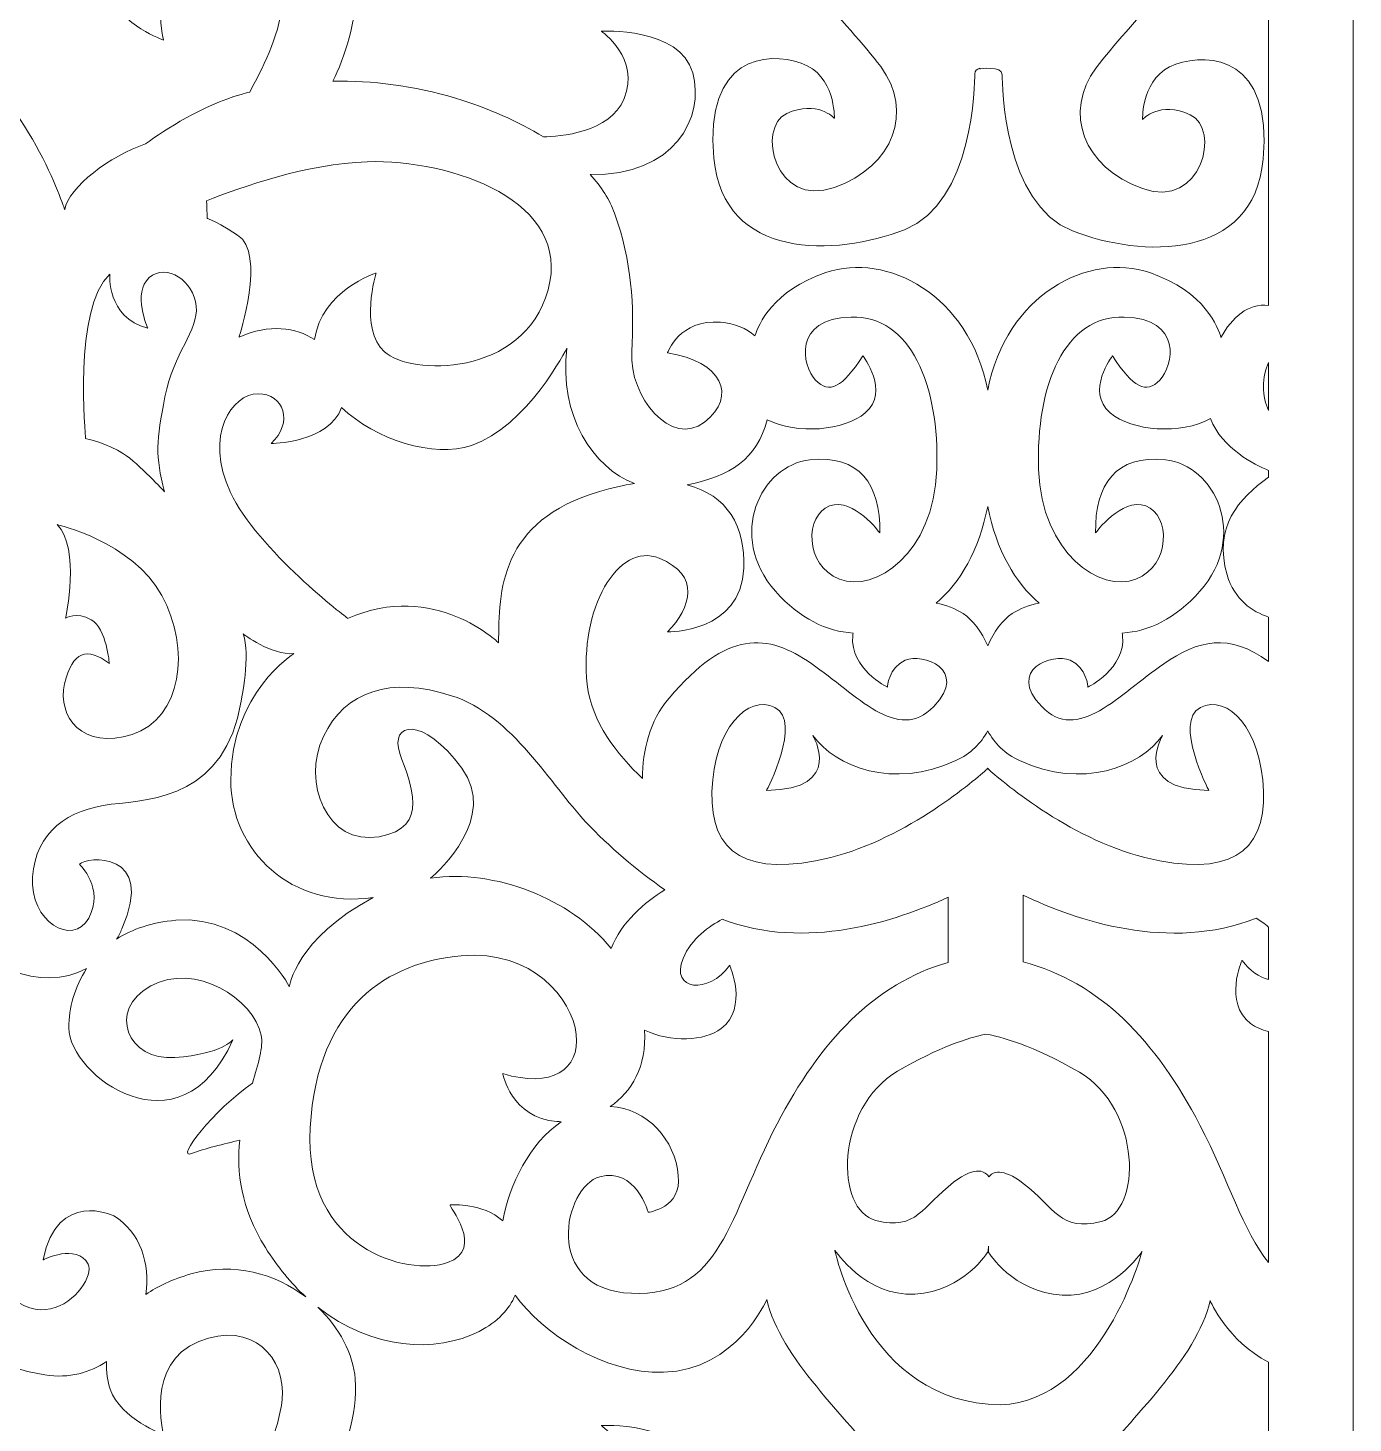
# Model space of a CAD drawing. Header units: centimetres. Extents: x -27.5 to -15.8, y -2.4 to 9.5.
# Drawn here: x -17.852 to -15.797, y -0.72 to 1.443 of the extents above; entities that cross this region are included whole.
import ezdxf

# ---------------------------------------------------------------- set-up
doc = ezdxf.new("R2010")
doc.units = ezdxf.units.CM
doc.header["$MEASUREMENT"] = 0
doc.layers.add('layer 1', color=7, linetype='Continuous')

msp = doc.modelspace()

# ---------------------------------------------------------------- linework, layer by layer
at = {"layer": 'layer 1', "color": 7, "lineweight": 9}
for points, knots in [([(-15.79741, -2.43716), (-15.79741, -2.43716), (-21.40076, -2.43716), (-21.40076, -2.43716), (-21.40076, -2.43716), (-21.40076, -2.43716), (-21.40076, 9.5), (-21.40076, 9.5), (-21.40076, 9.5), (-21.40076, 9.5), (-15.79741, 9.5), (-15.79741, 9.5), (-15.79741, 9.5), (-15.79741, 9.5), (-15.79741, -2.43716), (-15.79741, -2.43716)], [0, 0, 0, 0, 0.2, 0.2, 0.2, 0.2, 0.4, 0.4, 0.4, 0.4, 0.6, 0.6, 0.6, 0.6, 1, 1, 1, 1]), ([(-15.92848, 1.53902), (-15.92848, 1.53902), (-15.92848, 1.01259), (-15.92848, 1.01259), (-15.92848, 1.01259), (-15.96007, 1.01693), (-15.98544, 0.99401), (-16.00231, 0.96295), (-16.00231, 0.96295), (-16.00608, 0.97703), (-16.02636, 1.03428), (-16.11284, 1.06376), (-16.11284, 1.06376), (-16.20746, 1.09599), (-16.33545, 1.0297), (-16.36405, 0.88135), (-16.36405, 0.88135), (-16.39264, 1.0297), (-16.52066, 1.09599), (-16.61526, 1.06376), (-16.61526, 1.06376), (-16.69707, 1.03587), (-16.71967, 0.98314), (-16.72505, 0.9656), (-16.72505, 0.9656), (-16.73793, 0.97761), (-16.75568, 0.98468), (-16.77842, 0.98662), (-16.77842, 0.98662), (-16.84208, 0.9921), (-16.86057, 0.93932), (-16.86057, 0.93932), (-16.86057, 0.93932), (-16.77635, 0.92659), (-16.75172, 0.87202), (-16.80306, 0.83199), (-16.80306, 0.83199), (-16.85441, 0.79199), (-16.92012, 0.8702), (-16.91603, 0.94116), (-16.91603, 0.94116), (-16.91191, 1.01209), (-16.91603, 1.08122), (-16.9427, 1.15583), (-16.9427, 1.15583), (-16.95013, 1.17655), (-16.96313, 1.19673), (-16.98063, 1.21584), (-16.98063, 1.21584), (-16.8492, 1.21345), (-16.80256, 1.3048), (-16.8215, 1.37359), (-16.8215, 1.37359), (-16.8412, 1.44511), (-16.9633, 1.43814), (-16.9633, 1.43814), (-16.9633, 1.43814), (-16.9633, 1.43814), (-16.90226, 1.39625), (-16.92787, 1.33346), (-16.92787, 1.33346), (-16.94954, 1.28031), (-17.02893, 1.27462), (-17.05291, 1.27414), (-17.05291, 1.27414), (-17.09202, 1.29835), (-17.13862, 1.31892), (-17.18914, 1.33408), (-17.18914, 1.33408), (-17.25441, 1.3537), (-17.31916, 1.36161), (-17.37941, 1.36058), (-17.37941, 1.36058), (-17.36197, 1.39686), (-17.34073, 1.45397), (-17.34496, 1.51059), (-17.34496, 1.51059), (-17.35189, 1.60426), (-17.46878, 1.71023), (-17.59955, 1.67327), (-17.59955, 1.67327), (-17.62858, 1.66507), (-17.65172, 1.65401), (-17.66996, 1.64126), (-17.66996, 1.64126), (-17.66231, 1.69), (-17.67723, 1.74033), (-17.71939, 1.76584), (-17.71939, 1.76584), (-17.71939, 1.76584), (-17.80646, 1.80769), (-17.82887, 1.69751), (-17.82887, 1.69751), (-17.82887, 1.69751), (-17.77662, 1.72394), (-17.7592, 1.69089), (-17.7592, 1.69089), (-17.74178, 1.65784), (-17.86868, 1.51236), (-17.95078, 1.77023), (-17.95078, 1.77023), (-17.95078, 1.77023), (-17.98065, 1.97741), (-18.04284, 2.03692), (-18.04284, 2.03692), (-18.10506, 2.09644), (-18.14237, 2.16037), (-18.10754, 2.22649), (-18.10754, 2.22649), (-18.07471, 2.28885), (-18.02637, 2.31785), (-17.95213, 2.30803), (-17.95213, 2.30803), (-17.95777, 2.28394), (-17.95907, 2.25893), (-17.95309, 2.23451), (-17.95309, 2.23451), (-17.93283, 2.15163), (-17.83208, 2.11073), (-17.76139, 2.14915), (-17.76139, 2.14915), (-17.78016, 2.12097), (-17.78898, 2.08826), (-17.78898, 2.05736), (-17.78898, 2.05736), (-17.78898, 1.98373), (-17.61625, 1.85526), (-17.53477, 2.03859), (-17.53477, 2.03859), (-17.53477, 2.03859), (-17.55107, 2.01695), (-17.62439, 2.01116), (-17.62439, 2.01116), (-17.69773, 2.00539), (-17.73033, 2.08477), (-17.66187, 2.12231), (-17.66187, 2.12231), (-17.59342, 2.15985), (-17.50217, 2.10211), (-17.49077, 2.04581), (-17.49077, 2.04581), (-17.48706, 2.02746), (-17.49509, 2.0022), (-17.50437, 1.97127), (-17.50437, 1.97127), (-17.56387, 1.93058), (-17.62533, 1.85182), (-17.59834, 1.86248), (-17.59834, 1.86248), (-17.58035, 1.86955), (-17.54702, 1.87772), (-17.52396, 1.88297), (-17.52396, 1.88297), (-17.52891, 1.83399), (-17.52236, 1.7778), (-17.48426, 1.7167), (-17.48426, 1.7167), (-17.38974, 1.5651), (-17.24278, 1.54097), (-17.15255, 1.58662), (-17.15255, 1.58662), (-17.12351, 1.60131), (-17.10608, 1.62132), (-17.09682, 1.64266), (-17.09682, 1.64266), (-17.05562, 1.58511), (-16.95978, 1.5202), (-16.86672, 1.5232), (-16.86672, 1.5232), (-16.75377, 1.52685), (-16.70654, 1.63599), (-16.70654, 1.63599), (-16.70654, 1.63599), (-16.68601, 1.54504), (-16.58128, 1.45226), (-16.52993, 1.38313), (-16.52993, 1.38313), (-16.47858, 1.31401), (-16.50939, 1.2285), (-16.60182, 1.19573), (-16.60182, 1.19573), (-16.69423, 1.16299), (-16.72299, 1.28852), (-16.67575, 1.31037), (-16.67575, 1.31037), (-16.62853, 1.3322), (-16.60182, 1.30308), (-16.60182, 1.30308), (-16.60182, 1.30308), (-16.60182, 1.30308), (-16.59977, 1.3704), (-16.65315, 1.38858), (-16.65315, 1.38858), (-16.70654, 1.40678), (-16.80306, 1.3995), (-16.78869, 1.24123), (-16.78869, 1.24123), (-16.77431, 1.08295), (-16.59977, 1.08843), (-16.49296, 1.13027), (-16.49296, 1.13027), (-16.38617, 1.1721), (-16.38411, 1.35768), (-16.38411, 1.37221), (-16.38411, 1.37221), (-16.38411, 1.37671), (-16.38076, 1.37931), (-16.37613, 1.38075), (-16.37613, 1.38075), (-16.37613, 1.38075), (-16.37646, 1.37956), (-16.37646, 1.37956), (-16.37646, 1.37956), (-16.37646, 1.37956), (-16.34154, 1.38503), (-16.34154, 1.37046), (-16.34154, 1.37046), (-16.34154, 1.35593), (-16.33949, 1.17036), (-16.23271, 1.12852), (-16.23271, 1.12852), (-16.12592, 1.08667), (-15.95136, 1.0812), (-15.93697, 1.23948), (-15.93697, 1.23948), (-15.9226, 1.39775), (-16.01912, 1.40503), (-16.07252, 1.38683), (-16.07252, 1.38683), (-16.12592, 1.36865), (-16.12386, 1.30135), (-16.12386, 1.30135), (-16.12386, 1.30135), (-16.12386, 1.30135), (-16.09717, 1.33045), (-16.04993, 1.30861), (-16.04993, 1.30861), (-16.0027, 1.28679), (-16.03146, 1.16126), (-16.12386, 1.19401), (-16.12386, 1.19401), (-16.21628, 1.22675), (-16.24708, 1.31225), (-16.19574, 1.38138), (-16.19574, 1.38138), (-16.1444, 1.45053), (-16.03966, 1.54329), (-16.01912, 1.63426), (-16.01912, 1.63426), (-16.01912, 1.63426), (-15.99164, 1.57077), (-15.92848, 1.53902)], [0, 0, 0, 0, 0.015625, 0.015625, 0.015625, 0.015625, 0.03125, 0.03125, 0.03125, 0.03125, 0.046875, 0.046875, 0.046875, 0.046875, 0.0625, 0.0625, 0.0625, 0.0625, 0.078125, 0.078125, 0.078125, 0.078125, 0.09375, 0.09375, 0.09375, 0.09375, 0.109375, 0.109375, 0.109375, 0.109375, 0.125, 0.125, 0.125, 0.125, 0.140625, 0.140625, 0.140625, 0.140625, 0.15625, 0.15625, 0.15625, 0.15625, 0.171875, 0.171875, 0.171875, 0.171875, 0.1875, 0.1875, 0.1875, 0.1875, 0.203125, 0.203125, 0.203125, 0.203125, 0.21875, 0.21875, 0.21875, 0.21875, 0.234375, 0.234375, 0.234375, 0.234375, 0.25, 0.25, 0.25, 0.25, 0.265625, 0.265625, 0.265625, 0.265625, 0.28125, 0.28125, 0.28125, 0.28125, 0.296875, 0.296875, 0.296875, 0.296875, 0.3125, 0.3125, 0.3125, 0.3125, 0.328125, 0.328125, 0.328125, 0.328125, 0.34375, 0.34375, 0.34375, 0.34375, 0.359375, 0.359375, 0.359375, 0.359375, 0.375, 0.375, 0.375, 0.375, 0.390625, 0.390625, 0.390625, 0.390625, 0.40625, 0.40625, 0.40625, 0.40625, 0.421875, 0.421875, 0.421875, 0.421875, 0.4375, 0.4375, 0.4375, 0.4375, 0.453125, 0.453125, 0.453125, 0.453125, 0.46875, 0.46875, 0.46875, 0.46875, 0.484375, 0.484375, 0.484375, 0.484375, 0.5, 0.5, 0.5, 0.5, 0.515625, 0.515625, 0.515625, 0.515625, 0.53125, 0.53125, 0.53125, 0.53125, 0.546875, 0.546875, 0.546875, 0.546875, 0.5625, 0.5625, 0.5625, 0.5625, 0.578125, 0.578125, 0.578125, 0.578125, 0.59375, 0.59375, 0.59375, 0.59375, 0.609375, 0.609375, 0.609375, 0.609375, 0.625, 0.625, 0.625, 0.625, 0.640625, 0.640625, 0.640625, 0.640625, 0.65625, 0.65625, 0.65625, 0.65625, 0.671875, 0.671875, 0.671875, 0.671875, 0.6875, 0.6875, 0.6875, 0.6875, 0.703125, 0.703125, 0.703125, 0.703125, 0.71875, 0.71875, 0.71875, 0.71875, 0.734375, 0.734375, 0.734375, 0.734375, 0.75, 0.75, 0.75, 0.75, 0.765625, 0.765625, 0.765625, 0.765625, 0.78125, 0.78125, 0.78125, 0.78125, 0.796875, 0.796875, 0.796875, 0.796875, 0.8125, 0.8125, 0.8125, 0.8125, 0.828125, 0.828125, 0.828125, 0.828125, 0.84375, 0.84375, 0.84375, 0.84375, 0.859375, 0.859375, 0.859375, 0.859375, 0.875, 0.875, 0.875, 0.875, 0.890625, 0.890625, 0.890625, 0.890625, 0.90625, 0.90625, 0.90625, 0.90625, 0.921875, 0.921875, 0.921875, 0.921875, 0.9375, 0.9375, 0.9375, 0.9375, 0.953125, 0.953125, 0.953125, 0.953125, 0.96875, 0.96875, 0.96875, 0.96875, 1, 1, 1, 1]), ([(-18.3528, 1.54068), (-18.3478, 1.53867), (-18.34252, 1.53683), (-18.33693, 1.53524), (-18.33693, 1.53524), (-18.21018, 1.49909), (-18.05121, 1.58662), (-17.99535, 1.67228), (-17.99535, 1.67228), (-17.99535, 1.67228), (-17.97815, 1.54099), (-17.82638, 1.51894), (-17.82638, 1.51894), (-17.78802, 1.51338), (-17.7557, 1.52248), (-17.73047, 1.54015), (-17.73047, 1.54015), (-17.73169, 1.52289), (-17.7292, 1.50704), (-17.72476, 1.49458), (-17.72476, 1.49458), (-17.70807, 1.44773), (-17.64199, 1.42419), (-17.64199, 1.42419), (-17.64199, 1.42419), (-17.64199, 1.42419), (-17.67151, 1.53508), (-17.58764, 1.56854), (-17.58764, 1.56854), (-17.50379, 1.60203), (-17.4519, 1.54283), (-17.45827, 1.47842), (-17.45827, 1.47842), (-17.4631, 1.42964), (-17.49057, 1.37707), (-17.50846, 1.34373), (-17.50846, 1.34373), (-17.51294, 1.34258), (-17.51736, 1.34139), (-17.52172, 1.34014), (-17.52172, 1.34014), (-17.5823, 1.32274), (-17.63855, 1.28625), (-17.66997, 1.26329), (-17.66997, 1.26329), (-17.72506, 1.24481), (-17.78909, 1.19659), (-17.79534, 1.16152), (-17.79534, 1.16152), (-17.79534, 1.16152), (-17.8558, 1.34547), (-17.96883, 1.40133), (-17.96883, 1.40133), (-18.02288, 1.42808), (-18.08413, 1.41644), (-18.13967, 1.38303), (-18.13967, 1.38303), (-18.14024, 1.40295), (-18.15026, 1.42255), (-18.17611, 1.43933), (-18.17611, 1.43933), (-18.17611, 1.43933), (-18.14626, 1.3732), (-18.20348, 1.34675), (-18.20348, 1.34675), (-18.26071, 1.3203), (-18.3926, 1.35557), (-18.40255, 1.41728), (-18.40255, 1.41728), (-18.41238, 1.47834), (-18.35404, 1.53939), (-18.3528, 1.54068)], [0, 0, 0, 0, 0.0526316, 0.0526316, 0.0526316, 0.0526316, 0.1052632, 0.1052632, 0.1052632, 0.1052632, 0.1578947, 0.1578947, 0.1578947, 0.1578947, 0.2105263, 0.2105263, 0.2105263, 0.2105263, 0.2631579, 0.2631579, 0.2631579, 0.2631579, 0.3157895, 0.3157895, 0.3157895, 0.3157895, 0.3684211, 0.3684211, 0.3684211, 0.3684211, 0.4210526, 0.4210526, 0.4210526, 0.4210526, 0.4736842, 0.4736842, 0.4736842, 0.4736842, 0.5263158, 0.5263158, 0.5263158, 0.5263158, 0.5789474, 0.5789474, 0.5789474, 0.5789474, 0.6315789, 0.6315789, 0.6315789, 0.6315789, 0.6842105, 0.6842105, 0.6842105, 0.6842105, 0.7368421, 0.7368421, 0.7368421, 0.7368421, 0.7894737, 0.7894737, 0.7894737, 0.7894737, 0.8421053, 0.8421053, 0.8421053, 0.8421053, 0.8947368, 0.8947368, 0.8947368, 0.8947368, 1, 1, 1, 1]), ([(-17.40801, 0.96), (-17.43689, 0.97865), (-17.47763, 0.98437), (-17.52507, 0.96385), (-17.52507, 0.96385), (-17.52507, 0.96385), (-17.48258, 1.09402), (-17.52727, 1.12195), (-17.52727, 1.12195), (-17.57194, 1.14988), (-17.57457, 1.14757), (-17.57457, 1.14757), (-17.57457, 1.14757), (-17.57457, 1.14757), (-17.57434, 1.15899), (-17.57564, 1.1749), (-17.57564, 1.1749), (-17.52161, 1.19656), (-17.41869, 1.23266), (-17.32645, 1.23558), (-17.32645, 1.23558), (-17.19397, 1.23976), (-17.00789, 1.1741), (-17.04573, 1.0372), (-17.04573, 1.0372), (-17.08358, 0.90028), (-17.26021, 0.9045), (-17.29962, 0.94081), (-17.29962, 0.94081), (-17.33905, 0.97713), (-17.31236, 1.06302), (-17.31236, 1.06302), (-17.31236, 1.06302), (-17.31236, 1.06302), (-17.39721, 1.03597), (-17.40801, 0.96)], [0, 0, 0, 0, 0.1, 0.1, 0.1, 0.1, 0.2, 0.2, 0.2, 0.2, 0.3, 0.3, 0.3, 0.3, 0.4, 0.4, 0.4, 0.4, 0.5, 0.5, 0.5, 0.5, 0.6, 0.6, 0.6, 0.6, 0.7, 0.7, 0.7, 0.7, 0.8, 0.8, 0.8, 0.8, 1, 1, 1, 1]), ([(-17.76295, 0.80656), (-17.76295, 0.80656), (-17.78262, 1.00894), (-17.72551, 1.06128), (-17.72551, 1.06128), (-17.72551, 1.06128), (-17.73087, 0.99465), (-17.66661, 0.97744), (-17.66661, 0.97744), (-17.66661, 0.97744), (-17.69087, 1.03224), (-17.66419, 1.05588), (-17.66419, 1.05588), (-17.63752, 1.0795), (-17.59508, 1.05051), (-17.59144, 1.01183), (-17.59144, 1.01183), (-17.58779, 0.97318), (-17.6266, 0.93986), (-17.63993, 0.87112), (-17.63993, 0.87112), (-17.6533, 0.80237), (-17.65534, 0.7802), (-17.64059, 0.72399), (-17.64059, 0.72399), (-17.64059, 0.72399), (-17.68042, 0.76712), (-17.70402, 0.78281), (-17.70402, 0.78281), (-17.72763, 0.7985), (-17.76295, 0.80656), (-17.76295, 0.80656)], [0, 0, 0, 0, 0.1111111, 0.1111111, 0.1111111, 0.1111111, 0.2222222, 0.2222222, 0.2222222, 0.2222222, 0.3333333, 0.3333333, 0.3333333, 0.3333333, 0.4444444, 0.4444444, 0.4444444, 0.4444444, 0.5555556, 0.5555556, 0.5555556, 0.5555556, 0.6666667, 0.6666667, 0.6666667, 0.6666667, 0.7777778, 0.7777778, 0.7777778, 0.7777778, 1, 1, 1, 1]), ([(-16.89955, 0.27942), (-16.93844, 0.31623), (-16.97859, 0.36722), (-16.98498, 0.42476), (-16.98498, 0.42476), (-16.99788, 0.54084), (-16.93773, 0.6474), (-16.87328, 0.62077), (-16.87328, 0.62077), (-16.80882, 0.59413), (-16.82388, 0.54465), (-16.86038, 0.50657), (-16.86038, 0.50657), (-16.86038, 0.50657), (-16.74654, 0.50468), (-16.74223, 0.60553), (-16.74223, 0.60553), (-16.7395, 0.66992), (-16.7685, 0.71909), (-16.83002, 0.73438), (-16.83002, 0.73438), (-16.76349, 0.74866), (-16.72138, 0.77435), (-16.70607, 0.83555), (-16.70607, 0.83555), (-16.65993, 0.8124), (-16.58682, 0.8181), (-16.55381, 0.84639), (-16.55381, 0.84639), (-16.51527, 0.87948), (-16.55754, 0.93456), (-16.55754, 0.93456), (-16.55754, 0.93456), (-16.5899, 0.88498), (-16.60979, 0.87507), (-16.63095, 0.89709), (-16.63095, 0.89709), (-16.65209, 0.91913), (-16.66708, 0.99217), (-16.57562, 0.99486), (-16.57562, 0.99486), (-16.48415, 0.99758), (-16.43842, 0.88954), (-16.44298, 0.75856), (-16.44298, 0.75856), (-16.44756, 0.62754), (-16.53904, 0.56678), (-16.59392, 0.5884), (-16.59392, 0.5884), (-16.6488, 0.61001), (-16.64728, 0.68833), (-16.60917, 0.70185), (-16.60917, 0.70185), (-16.57105, 0.71533), (-16.53142, 0.65996), (-16.53142, 0.65996), (-16.53142, 0.65996), (-16.52989, 0.73559), (-16.56343, 0.7815), (-16.63966, 0.77339), (-16.63966, 0.77339), (-16.71587, 0.7653), (-16.76922, 0.65591), (-16.69302, 0.56948), (-16.69302, 0.56948), (-16.65509, 0.52649), (-16.6134, 0.50723), (-16.5726, 0.50471), (-16.5726, 0.50471), (-16.57292, 0.50326), (-16.57317, 0.50183), (-16.57332, 0.50034), (-16.57332, 0.50034), (-16.57821, 0.4498), (-16.51954, 0.42096), (-16.51954, 0.42096), (-16.51954, 0.42096), (-16.51954, 0.42096), (-16.51791, 0.45126), (-16.49184, 0.46279), (-16.49184, 0.46279), (-16.46576, 0.47436), (-16.39243, 0.44837), (-16.44784, 0.39062), (-16.44784, 0.39062), (-16.50325, 0.33289), (-16.56822, 0.40955), (-16.63697, 0.45712), (-16.63697, 0.45712), (-16.70571, 0.50468), (-16.768, 0.51041), (-16.85824, 0.40384), (-16.85824, 0.40384), (-16.88856, 0.36799), (-16.89901, 0.32316), (-16.89955, 0.27942)], [0, 0, 0, 0, 0.04, 0.04, 0.04, 0.04, 0.08, 0.08, 0.08, 0.08, 0.12, 0.12, 0.12, 0.12, 0.16, 0.16, 0.16, 0.16, 0.2, 0.2, 0.2, 0.2, 0.24, 0.24, 0.24, 0.24, 0.28, 0.28, 0.28, 0.28, 0.32, 0.32, 0.32, 0.32, 0.36, 0.36, 0.36, 0.36, 0.4, 0.4, 0.4, 0.4, 0.44, 0.44, 0.44, 0.44, 0.48, 0.48, 0.48, 0.48, 0.52, 0.52, 0.52, 0.52, 0.56, 0.56, 0.56, 0.56, 0.6, 0.6, 0.6, 0.6, 0.64, 0.64, 0.64, 0.64, 0.68, 0.68, 0.68, 0.68, 0.72, 0.72, 0.72, 0.72, 0.76, 0.76, 0.76, 0.76, 0.8, 0.8, 0.8, 0.8, 0.84, 0.84, 0.84, 0.84, 0.88, 0.88, 0.88, 0.88, 0.92, 0.92, 0.92, 0.92, 1, 1, 1, 1]), ([(-15.92848, 0.75683), (-15.92848, 0.75683), (-15.92848, 0.74628), (-15.92848, 0.74628), (-15.92848, 0.74628), (-15.97536, 0.71335), (-16.01422, 0.66859), (-15.99279, 0.59505), (-15.99279, 0.59505), (-15.98146, 0.55615), (-15.95369, 0.53801), (-15.92848, 0.52962), (-15.92848, 0.52962), (-15.92848, 0.52962), (-15.92848, 0.46064), (-15.92848, 0.46064), (-15.92848, 0.46064), (-15.9893, 0.50548), (-16.03833, 0.49367), (-16.09115, 0.45712), (-16.09115, 0.45712), (-16.1599, 0.40955), (-16.22488, 0.33289), (-16.28027, 0.39062), (-16.28027, 0.39062), (-16.33569, 0.44837), (-16.26234, 0.47436), (-16.23627, 0.46279), (-16.23627, 0.46279), (-16.21022, 0.45126), (-16.20858, 0.42096), (-16.20858, 0.42096), (-16.20858, 0.42096), (-16.20858, 0.42096), (-16.14991, 0.4498), (-16.1548, 0.50034), (-16.1548, 0.50034), (-16.15495, 0.50183), (-16.15518, 0.50326), (-16.1555, 0.50471), (-16.1555, 0.50471), (-16.11474, 0.50723), (-16.07302, 0.52649), (-16.0351, 0.56948), (-16.0351, 0.56948), (-15.95889, 0.65591), (-16.01223, 0.7653), (-16.08847, 0.77339), (-16.08847, 0.77339), (-16.16469, 0.7815), (-16.19822, 0.73559), (-16.19669, 0.65996), (-16.19669, 0.65996), (-16.19669, 0.65996), (-16.15707, 0.71533), (-16.11895, 0.70185), (-16.11895, 0.70185), (-16.08084, 0.68833), (-16.07931, 0.61001), (-16.1342, 0.5884), (-16.1342, 0.5884), (-16.18908, 0.56678), (-16.28054, 0.62754), (-16.28512, 0.75856), (-16.28512, 0.75856), (-16.28969, 0.88954), (-16.24396, 0.99758), (-16.15248, 0.99486), (-16.15248, 0.99486), (-16.06101, 0.99217), (-16.07602, 0.91913), (-16.09717, 0.89709), (-16.09717, 0.89709), (-16.1183, 0.87507), (-16.13821, 0.88498), (-16.17057, 0.93456), (-16.17057, 0.93456), (-16.17057, 0.93456), (-16.21287, 0.87948), (-16.17429, 0.84639), (-16.17429, 0.84639), (-16.14049, 0.81741), (-16.06455, 0.81215), (-16.01869, 0.83733), (-16.01869, 0.83733), (-16.00032, 0.79082), (-15.95001, 0.76571), (-15.92848, 0.75683)], [0, 0, 0, 0, 0.0434783, 0.0434783, 0.0434783, 0.0434783, 0.0869565, 0.0869565, 0.0869565, 0.0869565, 0.1304348, 0.1304348, 0.1304348, 0.1304348, 0.173913, 0.173913, 0.173913, 0.173913, 0.2173913, 0.2173913, 0.2173913, 0.2173913, 0.2608696, 0.2608696, 0.2608696, 0.2608696, 0.3043478, 0.3043478, 0.3043478, 0.3043478, 0.3478261, 0.3478261, 0.3478261, 0.3478261, 0.3913043, 0.3913043, 0.3913043, 0.3913043, 0.4347826, 0.4347826, 0.4347826, 0.4347826, 0.4782609, 0.4782609, 0.4782609, 0.4782609, 0.5217391, 0.5217391, 0.5217391, 0.5217391, 0.5652174, 0.5652174, 0.5652174, 0.5652174, 0.6086957, 0.6086957, 0.6086957, 0.6086957, 0.6521739, 0.6521739, 0.6521739, 0.6521739, 0.6956522, 0.6956522, 0.6956522, 0.6956522, 0.7391304, 0.7391304, 0.7391304, 0.7391304, 0.7826087, 0.7826087, 0.7826087, 0.7826087, 0.826087, 0.826087, 0.826087, 0.826087, 0.8695652, 0.8695652, 0.8695652, 0.8695652, 0.9130435, 0.9130435, 0.9130435, 0.9130435, 1, 1, 1, 1]), ([(-16.91152, 0.7365), (-16.92846, 0.73409), (-16.94669, 0.73008), (-16.96621, 0.72431), (-16.96621, 0.72431), (-17.12089, 0.67864), (-17.12247, 0.56937), (-17.12247, 0.48946), (-17.12247, 0.48946), (-17.12247, 0.48946), (-17.22129, 0.58653), (-17.35664, 0.52753), (-17.35664, 0.52753), (-17.35664, 0.52753), (-17.49678, 0.63404), (-17.5384, 0.72289), (-17.5384, 0.72289), (-17.58004, 0.81173), (-17.53569, 0.87597), (-17.49552, 0.87597), (-17.49552, 0.87597), (-17.45538, 0.87597), (-17.44002, 0.83097), (-17.47544, 0.79858), (-17.47544, 0.79858), (-17.47544, 0.79858), (-17.38541, 0.79949), (-17.36603, 0.85463), (-17.36603, 0.85463), (-17.31323, 0.8043), (-17.22349, 0.7757), (-17.16449, 0.79561), (-17.16449, 0.79561), (-17.07825, 0.82473), (-17.01665, 0.94659), (-17.01665, 0.94659), (-17.01665, 0.94659), (-17.02929, 0.84144), (-16.9761, 0.76114), (-16.91152, 0.7365)], [0, 0, 0, 0, 0.0909091, 0.0909091, 0.0909091, 0.0909091, 0.1818182, 0.1818182, 0.1818182, 0.1818182, 0.2727273, 0.2727273, 0.2727273, 0.2727273, 0.3636364, 0.3636364, 0.3636364, 0.3636364, 0.4545455, 0.4545455, 0.4545455, 0.4545455, 0.5454545, 0.5454545, 0.5454545, 0.5454545, 0.6363636, 0.6363636, 0.6363636, 0.6363636, 0.7272727, 0.7272727, 0.7272727, 0.7272727, 0.8181818, 0.8181818, 0.8181818, 0.8181818, 1, 1, 1, 1]), ([(-15.92848, 0.92438), (-15.92848, 0.92438), (-15.92848, 0.84992), (-15.92848, 0.84992), (-15.92848, 0.84992), (-15.93895, 0.87006), (-15.93875, 0.90344), (-15.92848, 0.92438)], [0, 0, 0, 0, 0.3333333, 0.3333333, 0.3333333, 0.3333333, 1, 1, 1, 1]), ([(-16.36405, 0.70111), (-16.37745, 0.63282), (-16.40679, 0.58274), (-16.44389, 0.55113), (-16.44389, 0.55113), (-16.42864, 0.5482), (-16.41427, 0.54292), (-16.40221, 0.53498), (-16.40221, 0.53498), (-16.38682, 0.52486), (-16.37346, 0.50685), (-16.36405, 0.4851), (-16.36405, 0.4851), (-16.35465, 0.50685), (-16.34129, 0.52486), (-16.32591, 0.53498), (-16.32591, 0.53498), (-16.31385, 0.54292), (-16.29948, 0.5482), (-16.28423, 0.55113), (-16.28423, 0.55113), (-16.32131, 0.58274), (-16.35064, 0.63282), (-16.36405, 0.70111)], [0, 0, 0, 0, 0.1428571, 0.1428571, 0.1428571, 0.1428571, 0.2857143, 0.2857143, 0.2857143, 0.2857143, 0.4285714, 0.4285714, 0.4285714, 0.4285714, 0.5714286, 0.5714286, 0.5714286, 0.5714286, 0.7142857, 0.7142857, 0.7142857, 0.7142857, 1, 1, 1, 1]), ([(-17.79402, 0.52796), (-17.79402, 0.52796), (-17.77042, 0.63645), (-17.80731, 0.67305), (-17.80731, 0.67305), (-17.80731, 0.67305), (-17.69075, 0.6469), (-17.64502, 0.56325), (-17.64502, 0.56325), (-17.59925, 0.4796), (-17.61403, 0.37243), (-17.69075, 0.34758), (-17.69075, 0.34758), (-17.76746, 0.32277), (-17.80731, 0.37504), (-17.7955, 0.42602), (-17.7955, 0.42602), (-17.78369, 0.477), (-17.76008, 0.48351), (-17.72613, 0.45737), (-17.72613, 0.45737), (-17.72613, 0.45737), (-17.73058, 0.51226), (-17.75417, 0.52534), (-17.75417, 0.52534), (-17.77779, 0.53841), (-17.79402, 0.52796), (-17.79402, 0.52796)], [0, 0, 0, 0, 0.125, 0.125, 0.125, 0.125, 0.25, 0.25, 0.25, 0.25, 0.375, 0.375, 0.375, 0.375, 0.5, 0.5, 0.5, 0.5, 0.625, 0.625, 0.625, 0.625, 0.75, 0.75, 0.75, 0.75, 1, 1, 1, 1]), ([(-17.71487, 0.03007), (-17.71188, 0.03508), (-17.70914, 0.04044), (-17.70668, 0.04611), (-17.70668, 0.04611), (-17.65327, 0.16799), (-17.76211, 0.15889), (-17.77238, 0.14617), (-17.77238, 0.14617), (-17.77238, 0.14617), (-17.73322, 0.10801), (-17.75809, 0.06284), (-17.75809, 0.06284), (-17.78297, 0.01765), (-17.85016, 0.05733), (-17.84518, 0.12676), (-17.84518, 0.12676), (-17.84021, 0.19618), (-17.79044, 0.23145), (-17.72326, 0.23916), (-17.72326, 0.23916), (-17.65608, 0.24688), (-17.54648, 0.25168), (-17.52185, 0.39902), (-17.52185, 0.39902), (-17.52185, 0.39902), (-17.50623, 0.47142), (-17.51883, 0.50355), (-17.51883, 0.50355), (-17.51883, 0.50355), (-17.47469, 0.47002), (-17.43998, 0.47282), (-17.43998, 0.47282), (-17.43998, 0.47282), (-17.53778, 0.41183), (-17.53778, 0.27676), (-17.53778, 0.27676), (-17.53778, 0.16614), (-17.44357, 0.07634), (-17.31716, 0.09471), (-17.31716, 0.09471), (-17.43701, 0.02999), (-17.44686, -0.04337), (-17.44686, -0.04337), (-17.44686, -0.04337), (-17.44686, -0.04337), (-17.50701, 0.06889), (-17.62301, 0.05937), (-17.62301, 0.05937), (-17.66025, 0.05633), (-17.69069, 0.04563), (-17.71487, 0.03007)], [0, 0, 0, 0, 0.0714286, 0.0714286, 0.0714286, 0.0714286, 0.1428571, 0.1428571, 0.1428571, 0.1428571, 0.2142857, 0.2142857, 0.2142857, 0.2142857, 0.2857143, 0.2857143, 0.2857143, 0.2857143, 0.3571429, 0.3571429, 0.3571429, 0.3571429, 0.4285714, 0.4285714, 0.4285714, 0.4285714, 0.5, 0.5, 0.5, 0.5, 0.5714286, 0.5714286, 0.5714286, 0.5714286, 0.6428571, 0.6428571, 0.6428571, 0.6428571, 0.7142857, 0.7142857, 0.7142857, 0.7142857, 0.7857143, 0.7857143, 0.7857143, 0.7857143, 0.8571429, 0.8571429, 0.8571429, 0.8571429, 1, 1, 1, 1]), ([(-16.94798, 0.01549), (-17.0122, 0.09412), (-17.12704, 0.13834), (-17.22797, 0.12481), (-17.22797, 0.12481), (-17.21509, 0.13582), (-17.12322, 0.21852), (-17.17975, 0.29534), (-17.17975, 0.29534), (-17.24047, 0.37779), (-17.29176, 0.36584), (-17.27556, 0.31802), (-17.27556, 0.31802), (-17.25936, 0.27022), (-17.22699, 0.2033), (-17.30796, 0.18896), (-17.30796, 0.18896), (-17.3889, 0.17462), (-17.42801, 0.27381), (-17.39427, 0.34433), (-17.39427, 0.34433), (-17.36056, 0.41485), (-17.29003, 0.43808), (-17.19551, 0.40765), (-17.19551, 0.40765), (-17.101, 0.37719), (-17.04083, 0.26872), (-16.98714, 0.21164), (-16.98714, 0.21164), (-16.95154, 0.17381), (-16.90842, 0.13683), (-16.86462, 0.10676), (-16.86462, 0.10676), (-16.89539, 0.08743), (-16.93272, 0.05598), (-16.94798, 0.01549)], [0, 0, 0, 0, 0.1, 0.1, 0.1, 0.1, 0.2, 0.2, 0.2, 0.2, 0.3, 0.3, 0.3, 0.3, 0.4, 0.4, 0.4, 0.4, 0.5, 0.5, 0.5, 0.5, 0.6, 0.6, 0.6, 0.6, 0.7, 0.7, 0.7, 0.7, 0.8, 0.8, 0.8, 0.8, 1, 1, 1, 1]), ([(-16.36405, 0.35325), (-16.37427, 0.33395), (-16.39033, 0.31755), (-16.41362, 0.30691), (-16.41362, 0.30691), (-16.51138, 0.26215), (-16.5994, 0.29679), (-16.63524, 0.34588), (-16.63524, 0.34588), (-16.63524, 0.34588), (-16.58472, 0.26215), (-16.70694, 0.26072), (-16.70694, 0.26072), (-16.70694, 0.26072), (-16.65153, 0.36752), (-16.69391, 0.38917), (-16.69391, 0.38917), (-16.73626, 0.41083), (-16.78842, 0.35597), (-16.79168, 0.25927), (-16.79168, 0.25927), (-16.79495, 0.16254), (-16.73626, 0.12502), (-16.60753, 0.15679), (-16.60753, 0.15679), (-16.48874, 0.18609), (-16.38104, 0.27932), (-16.36512, 0.29353), (-16.36512, 0.29353), (-16.36512, 0.29353), (-16.365, 0.29534), (-16.365, 0.29534), (-16.365, 0.29534), (-16.365, 0.29534), (-16.36467, 0.29504), (-16.36405, 0.29447), (-16.36405, 0.29447), (-16.36343, 0.29504), (-16.36309, 0.29534), (-16.36309, 0.29534), (-16.36309, 0.29534), (-16.36309, 0.29534), (-16.36301, 0.29353), (-16.36301, 0.29353), (-16.36301, 0.29353), (-16.34714, 0.27935), (-16.23942, 0.1861), (-16.12058, 0.15679), (-16.12058, 0.15679), (-15.99185, 0.12502), (-15.93318, 0.16254), (-15.93643, 0.25927), (-15.93643, 0.25927), (-15.9397, 0.35597), (-15.99185, 0.41083), (-16.03422, 0.38917), (-16.03422, 0.38917), (-16.07658, 0.36752), (-16.02117, 0.26072), (-16.02117, 0.26072), (-16.02117, 0.26072), (-16.1434, 0.26215), (-16.09286, 0.34588), (-16.09286, 0.34588), (-16.09286, 0.34588), (-16.12872, 0.29679), (-16.21673, 0.26215), (-16.3145, 0.30691), (-16.3145, 0.30691), (-16.33778, 0.31755), (-16.35384, 0.33395), (-16.36405, 0.35325)], [0, 0, 0, 0, 0.0526316, 0.0526316, 0.0526316, 0.0526316, 0.1052632, 0.1052632, 0.1052632, 0.1052632, 0.1578947, 0.1578947, 0.1578947, 0.1578947, 0.2105263, 0.2105263, 0.2105263, 0.2105263, 0.2631579, 0.2631579, 0.2631579, 0.2631579, 0.3157895, 0.3157895, 0.3157895, 0.3157895, 0.3684211, 0.3684211, 0.3684211, 0.3684211, 0.4210526, 0.4210526, 0.4210526, 0.4210526, 0.4736842, 0.4736842, 0.4736842, 0.4736842, 0.5263158, 0.5263158, 0.5263158, 0.5263158, 0.5789474, 0.5789474, 0.5789474, 0.5789474, 0.6315789, 0.6315789, 0.6315789, 0.6315789, 0.6842105, 0.6842105, 0.6842105, 0.6842105, 0.7368421, 0.7368421, 0.7368421, 0.7368421, 0.7894737, 0.7894737, 0.7894737, 0.7894737, 0.8421053, 0.8421053, 0.8421053, 0.8421053, 0.8947368, 0.8947368, 0.8947368, 0.8947368, 1, 1, 1, 1]), ([(-17.42166, -0.52463), (-17.46853, -0.48903), (-17.53219, -0.47013), (-17.59955, -0.48916), (-17.59955, -0.48916), (-17.62836, -0.49731), (-17.65137, -0.50827), (-17.66955, -0.5209), (-17.66955, -0.5209), (-17.66282, -0.47298), (-17.67799, -0.42397), (-17.71939, -0.39892), (-17.71939, -0.39892), (-17.71939, -0.39892), (-17.80646, -0.35706), (-17.82887, -0.46725), (-17.82887, -0.46725), (-17.82887, -0.46725), (-17.77662, -0.44081), (-17.7592, -0.47386), (-17.7592, -0.47386), (-17.74178, -0.50692), (-17.86868, -0.6524), (-17.95078, -0.39452), (-17.95078, -0.39452), (-17.95078, -0.39452), (-17.98065, -0.18734), (-18.04284, -0.12783), (-18.04284, -0.12783), (-18.10506, -0.06832), (-18.14237, -0.00438), (-18.10754, 0.06174), (-18.10754, 0.06174), (-18.07471, 0.12409), (-18.02637, 0.15309), (-17.95213, 0.14328), (-17.95213, 0.14328), (-17.95777, 0.11918), (-17.95907, 0.09417), (-17.95309, 0.06975), (-17.95309, 0.06975), (-17.93283, -0.01312), (-17.83208, -0.05402), (-17.76139, -0.0156), (-17.76139, -0.0156), (-17.78016, -0.04379), (-17.78898, -0.07649), (-17.78898, -0.10739), (-17.78898, -0.10739), (-17.78898, -0.18103), (-17.61625, -0.30949), (-17.53477, -0.12616), (-17.53477, -0.12616), (-17.53477, -0.12616), (-17.55107, -0.1478), (-17.62439, -0.15359), (-17.62439, -0.15359), (-17.69773, -0.15936), (-17.73033, -0.07998), (-17.66187, -0.04245), (-17.66187, -0.04245), (-17.59342, -0.00491), (-17.50217, -0.06264), (-17.49077, -0.11895), (-17.49077, -0.11895), (-17.48706, -0.13729), (-17.49509, -0.16256), (-17.50437, -0.19348), (-17.50437, -0.19348), (-17.56387, -0.23418), (-17.62533, -0.31293), (-17.59834, -0.30227), (-17.59834, -0.30227), (-17.58035, -0.2952), (-17.54702, -0.28704), (-17.52396, -0.28178), (-17.52396, -0.28178), (-17.52891, -0.33076), (-17.52236, -0.38695), (-17.48426, -0.44806), (-17.48426, -0.44806), (-17.46522, -0.4786), (-17.44406, -0.50396), (-17.42166, -0.52463)], [0, 0, 0, 0, 0.0454545, 0.0454545, 0.0454545, 0.0454545, 0.0909091, 0.0909091, 0.0909091, 0.0909091, 0.1363636, 0.1363636, 0.1363636, 0.1363636, 0.1818182, 0.1818182, 0.1818182, 0.1818182, 0.2272727, 0.2272727, 0.2272727, 0.2272727, 0.2727273, 0.2727273, 0.2727273, 0.2727273, 0.3181818, 0.3181818, 0.3181818, 0.3181818, 0.3636364, 0.3636364, 0.3636364, 0.3636364, 0.4090909, 0.4090909, 0.4090909, 0.4090909, 0.4545455, 0.4545455, 0.4545455, 0.4545455, 0.5, 0.5, 0.5, 0.5, 0.5454545, 0.5454545, 0.5454545, 0.5454545, 0.5909091, 0.5909091, 0.5909091, 0.5909091, 0.6363636, 0.6363636, 0.6363636, 0.6363636, 0.6818182, 0.6818182, 0.6818182, 0.6818182, 0.7272727, 0.7272727, 0.7272727, 0.7272727, 0.7727273, 0.7727273, 0.7727273, 0.7727273, 0.8181818, 0.8181818, 0.8181818, 0.8181818, 0.8636364, 0.8636364, 0.8636364, 0.8636364, 0.9090909, 0.9090909, 0.9090909, 0.9090909, 1, 1, 1, 1]), ([(-16.94954, -0.22953), (-16.91668, -0.20685), (-16.89223, -0.16763), (-16.89634, -0.11097), (-16.89634, -0.11097), (-16.85521, -0.1303), (-16.8031, -0.12811), (-16.77747, -0.10854), (-16.77747, -0.10854), (-16.73467, -0.07586), (-16.76418, -0.01051), (-16.76418, -0.01051), (-16.76418, -0.01051), (-16.79666, -0.05625), (-16.85715, -0.04974), (-16.8365, -0.00006), (-16.8365, -0.00006), (-16.82339, 0.03146), (-16.79485, 0.05088), (-16.77573, 0.06086), (-16.77573, 0.06086), (-16.64598, 0.01169), (-16.5065, 0.0575), (-16.4252, 0.09531), (-16.4252, 0.09531), (-16.4252, 0.09531), (-16.4252, -0.00591), (-16.4252, -0.00591), (-16.4252, -0.00591), (-16.53985, -0.03862), (-16.62444, -0.1291), (-16.69066, -0.2565), (-16.69066, -0.2565), (-16.76586, -0.40114), (-16.77662, -0.52485), (-16.91623, -0.51913), (-16.91623, -0.51913), (-17.05589, -0.51341), (-17.0215, -0.35358), (-16.96564, -0.33833), (-16.96564, -0.33833), (-16.90981, -0.32313), (-16.89047, -0.39355), (-16.89047, -0.39355), (-16.89047, -0.39355), (-16.89047, -0.39355), (-16.83782, -0.3866), (-16.84393, -0.33664), (-16.84393, -0.33664), (-16.84849, -0.28199), (-16.89163, -0.23187), (-16.94954, -0.22953)], [0, 0, 0, 0, 0.0714286, 0.0714286, 0.0714286, 0.0714286, 0.1428571, 0.1428571, 0.1428571, 0.1428571, 0.2142857, 0.2142857, 0.2142857, 0.2142857, 0.2857143, 0.2857143, 0.2857143, 0.2857143, 0.3571429, 0.3571429, 0.3571429, 0.3571429, 0.4285714, 0.4285714, 0.4285714, 0.4285714, 0.5, 0.5, 0.5, 0.5, 0.5714286, 0.5714286, 0.5714286, 0.5714286, 0.6428571, 0.6428571, 0.6428571, 0.6428571, 0.7142857, 0.7142857, 0.7142857, 0.7142857, 0.7857143, 0.7857143, 0.7857143, 0.7857143, 0.8571429, 0.8571429, 0.8571429, 0.8571429, 1, 1, 1, 1]), ([(-15.92848, 0.04885), (-15.92848, 0.04885), (-15.92848, -0.03237), (-15.92848, -0.03237), (-15.92848, -0.03237), (-15.9424, -0.02907), (-15.95781, -0.01937), (-15.96955, -0.00281), (-15.96955, -0.00281), (-15.96955, -0.00281), (-15.99906, -0.06816), (-15.95627, -0.10082), (-15.95627, -0.10082), (-15.9489, -0.10645), (-15.93934, -0.11066), (-15.92848, -0.11333), (-15.92848, -0.11333), (-15.92848, -0.11333), (-15.92848, -0.47135), (-15.92848, -0.47135), (-15.92848, -0.47135), (-15.96833, -0.42297), (-15.99025, -0.34433), (-16.035, -0.25827), (-16.035, -0.25827), (-16.10292, -0.12762), (-16.19011, -0.03581), (-16.30926, -0.00523), (-16.30926, -0.00523), (-16.30926, -0.00523), (-16.30926, 0.09831), (-16.30926, 0.09831), (-16.30926, 0.09831), (-16.22808, 0.05953), (-16.08216, 0.00919), (-15.94766, 0.06265), (-15.94766, 0.06265), (-15.94149, 0.05889), (-15.93492, 0.0543), (-15.92848, 0.04885)], [0, 0, 0, 0, 0.0909091, 0.0909091, 0.0909091, 0.0909091, 0.1818182, 0.1818182, 0.1818182, 0.1818182, 0.2727273, 0.2727273, 0.2727273, 0.2727273, 0.3636364, 0.3636364, 0.3636364, 0.3636364, 0.4545455, 0.4545455, 0.4545455, 0.4545455, 0.5454545, 0.5454545, 0.5454545, 0.5454545, 0.6363636, 0.6363636, 0.6363636, 0.6363636, 0.7272727, 0.7272727, 0.7272727, 0.7272727, 0.8181818, 0.8181818, 0.8181818, 0.8181818, 1, 1, 1, 1]), ([(-17.11592, -0.40696), (-17.11596, -0.40694), (-17.116, -0.40689), (-17.11602, -0.40684), (-17.11602, -0.40684), (-17.14826, -0.3783), (-17.19337, -0.38213), (-17.19765, -0.38213), (-17.19765, -0.38213), (-17.20195, -0.38213), (-17.14182, -0.45063), (-17.20195, -0.47155), (-17.20195, -0.47155), (-17.26209, -0.49247), (-17.42536, -0.45253), (-17.41464, -0.26223), (-17.41464, -0.26223), (-17.40389, -0.07192), (-17.29218, -0.00531), (-17.18047, 0.00419), (-17.18047, 0.00419), (-17.06876, 0.01373), (-17.00861, -0.06241), (-17.00218, -0.11759), (-17.00218, -0.11759), (-16.99574, -0.17277), (-17.04083, -0.20132), (-17.11602, -0.1785), (-17.11602, -0.1785), (-17.11602, -0.1785), (-17.10314, -0.24699), (-17.03225, -0.25271), (-17.03225, -0.25271), (-17.02995, -0.2529), (-17.02763, -0.253), (-17.02526, -0.25302), (-17.02526, -0.25302), (-17.0751, -0.28676), (-17.10548, -0.35039), (-17.11592, -0.40696)], [0, 0, 0, 0, 0.0909091, 0.0909091, 0.0909091, 0.0909091, 0.1818182, 0.1818182, 0.1818182, 0.1818182, 0.2727273, 0.2727273, 0.2727273, 0.2727273, 0.3636364, 0.3636364, 0.3636364, 0.3636364, 0.4545455, 0.4545455, 0.4545455, 0.4545455, 0.5454545, 0.5454545, 0.5454545, 0.5454545, 0.6363636, 0.6363636, 0.6363636, 0.6363636, 0.7272727, 0.7272727, 0.7272727, 0.7272727, 0.8181818, 0.8181818, 0.8181818, 0.8181818, 1, 1, 1, 1]), ([(-16.36719, -0.11713), (-16.3454, -0.12102), (-16.29374, -0.134), (-16.22189, -0.17642), (-16.22189, -0.17642), (-16.12522, -0.23354), (-16.12465, -0.39208), (-16.1882, -0.40794), (-16.1882, -0.40794), (-16.25174, -0.42382), (-16.2599, -0.38632), (-16.30882, -0.34878), (-16.30882, -0.34878), (-16.34199, -0.32328), (-16.35639, -0.33108), (-16.36223, -0.33871), (-16.36223, -0.33871), (-16.36714, -0.33074), (-16.38112, -0.31957), (-16.41688, -0.34703), (-16.41688, -0.34703), (-16.46576, -0.38457), (-16.47391, -0.42209), (-16.53747, -0.40621), (-16.53747, -0.40621), (-16.60102, -0.39034), (-16.60045, -0.23177), (-16.50378, -0.17468), (-16.50378, -0.17468), (-16.44024, -0.13717), (-16.39248, -0.12269), (-16.36719, -0.11713)], [0, 0, 0, 0, 0.1111111, 0.1111111, 0.1111111, 0.1111111, 0.2222222, 0.2222222, 0.2222222, 0.2222222, 0.3333333, 0.3333333, 0.3333333, 0.3333333, 0.4444444, 0.4444444, 0.4444444, 0.4444444, 0.5555556, 0.5555556, 0.5555556, 0.5555556, 0.6666667, 0.6666667, 0.6666667, 0.6666667, 0.7777778, 0.7777778, 0.7777778, 0.7777778, 1, 1, 1, 1]), ([(-16.36285, -0.44588), (-16.36285, -0.44588), (-16.36256, -0.45559), (-16.36256, -0.45559), (-16.36256, -0.45559), (-16.36256, -0.45559), (-16.3251, -0.51768), (-16.2485, -0.52201), (-16.2485, -0.52201), (-16.17192, -0.52634), (-16.12465, -0.45416), (-16.12465, -0.45416), (-16.12465, -0.45416), (-16.12465, -0.45416), (-16.18695, -0.68642), (-16.34435, -0.69228), (-16.34435, -0.69228), (-16.34435, -0.69228), (-16.34435, -0.6922), (-16.34435, -0.6922), (-16.34435, -0.6922), (-16.55344, -0.68913), (-16.60102, -0.45241), (-16.60102, -0.45241), (-16.60102, -0.45241), (-16.60102, -0.45241), (-16.55378, -0.52457), (-16.47717, -0.52026), (-16.47717, -0.52026), (-16.40058, -0.51592), (-16.36309, -0.45384), (-16.36309, -0.45384), (-16.36309, -0.45384), (-16.36309, -0.45384), (-16.36285, -0.44588), (-16.36285, -0.44588)], [0, 0, 0, 0, 0.1, 0.1, 0.1, 0.1, 0.2, 0.2, 0.2, 0.2, 0.3, 0.3, 0.3, 0.3, 0.4, 0.4, 0.4, 0.4, 0.5, 0.5, 0.5, 0.5, 0.6, 0.6, 0.6, 0.6, 0.7, 0.7, 0.7, 0.7, 0.8, 0.8, 0.8, 0.8, 1, 1, 1, 1]), ([(-17.73061, -0.62472), (-17.73145, -0.64104), (-17.72899, -0.65599), (-17.72476, -0.66786), (-17.72476, -0.66786), (-17.70807, -0.7147), (-17.64199, -0.73824), (-17.64199, -0.73824), (-17.64199, -0.73824), (-17.64199, -0.73824), (-17.67151, -0.62736), (-17.58764, -0.5939), (-17.58764, -0.5939), (-17.50379, -0.56041), (-17.4519, -0.6196), (-17.45827, -0.68402), (-17.45827, -0.68402), (-17.4631, -0.7328), (-17.49057, -0.78536), (-17.50846, -0.81871), (-17.50846, -0.81871), (-17.51294, -0.81985), (-17.51736, -0.82105), (-17.52172, -0.8223), (-17.52172, -0.8223), (-17.5823, -0.8397), (-17.63855, -0.87619), (-17.66997, -0.89914), (-17.66997, -0.89914), (-17.72506, -0.91763), (-17.78909, -0.96585), (-17.79534, -1.00092), (-17.79534, -1.00092), (-17.79534, -1.00092), (-17.8558, -0.81696), (-17.96883, -0.7611), (-17.96883, -0.7611), (-18.02288, -0.73435), (-18.08413, -0.746), (-18.13967, -0.77941), (-18.13967, -0.77941), (-18.14024, -0.75948), (-18.15026, -0.73989), (-18.17611, -0.72311), (-18.17611, -0.72311), (-18.17611, -0.72311), (-18.14626, -0.78923), (-18.20348, -0.81569), (-18.20348, -0.81569), (-18.26071, -0.84213), (-18.3926, -0.80687), (-18.40255, -0.74516), (-18.40255, -0.74516), (-18.41151, -0.68948), (-18.36379, -0.63381), (-18.35437, -0.62346), (-18.35437, -0.62346), (-18.34891, -0.62573), (-18.34311, -0.62775), (-18.33693, -0.62952), (-18.33693, -0.62952), (-18.21018, -0.66566), (-18.05121, -0.57814), (-17.99535, -0.49247), (-17.99535, -0.49247), (-17.99535, -0.49247), (-17.97815, -0.62376), (-17.82638, -0.64581), (-17.82638, -0.64581), (-17.78809, -0.65137), (-17.75583, -0.64232), (-17.73061, -0.62472)], [0, 0, 0, 0, 0.0526316, 0.0526316, 0.0526316, 0.0526316, 0.1052632, 0.1052632, 0.1052632, 0.1052632, 0.1578947, 0.1578947, 0.1578947, 0.1578947, 0.2105263, 0.2105263, 0.2105263, 0.2105263, 0.2631579, 0.2631579, 0.2631579, 0.2631579, 0.3157895, 0.3157895, 0.3157895, 0.3157895, 0.3684211, 0.3684211, 0.3684211, 0.3684211, 0.4210526, 0.4210526, 0.4210526, 0.4210526, 0.4736842, 0.4736842, 0.4736842, 0.4736842, 0.5263158, 0.5263158, 0.5263158, 0.5263158, 0.5789474, 0.5789474, 0.5789474, 0.5789474, 0.6315789, 0.6315789, 0.6315789, 0.6315789, 0.6842105, 0.6842105, 0.6842105, 0.6842105, 0.7368421, 0.7368421, 0.7368421, 0.7368421, 0.7894737, 0.7894737, 0.7894737, 0.7894737, 0.8421053, 0.8421053, 0.8421053, 0.8421053, 0.8947368, 0.8947368, 0.8947368, 0.8947368, 1, 1, 1, 1]), ([(-15.92848, -0.62575), (-15.92848, -0.62575), (-15.92848, -1.14985), (-15.92848, -1.14985), (-15.92848, -1.14985), (-15.96007, -1.14551), (-15.98544, -1.16842), (-16.00231, -1.19948), (-16.00231, -1.19948), (-16.00608, -1.1854), (-16.02636, -1.12816), (-16.11284, -1.09867), (-16.11284, -1.09867), (-16.20746, -1.06644), (-16.33545, -1.13274), (-16.36405, -1.28109), (-16.36405, -1.28109), (-16.39264, -1.13274), (-16.52066, -1.06644), (-16.61526, -1.09867), (-16.61526, -1.09867), (-16.69707, -1.12657), (-16.71967, -1.1793), (-16.72505, -1.19684), (-16.72505, -1.19684), (-16.73793, -1.18483), (-16.75568, -1.17776), (-16.77842, -1.17581), (-16.77842, -1.17581), (-16.84208, -1.17033), (-16.86057, -1.22311), (-16.86057, -1.22311), (-16.86057, -1.22311), (-16.77635, -1.23584), (-16.75172, -1.29042), (-16.80306, -1.33044), (-16.80306, -1.33044), (-16.85441, -1.37045), (-16.92012, -1.29223), (-16.91603, -1.22128), (-16.91603, -1.22128), (-16.91191, -1.15034), (-16.91603, -1.08122), (-16.9427, -1.00661), (-16.9427, -1.00661), (-16.95013, -0.98589), (-16.96313, -0.96571), (-16.98063, -0.9466), (-16.98063, -0.9466), (-16.8492, -0.94898), (-16.80256, -0.85764), (-16.8215, -0.78884), (-16.8215, -0.78884), (-16.8412, -0.71732), (-16.9633, -0.7243), (-16.9633, -0.7243), (-16.9633, -0.7243), (-16.9633, -0.7243), (-16.90226, -0.76619), (-16.92787, -0.82898), (-16.92787, -0.82898), (-16.94954, -0.88212), (-17.02893, -0.88782), (-17.05291, -0.8883), (-17.05291, -0.8883), (-17.09202, -0.86409), (-17.13862, -0.84352), (-17.18914, -0.82835), (-17.18914, -0.82835), (-17.25441, -0.80874), (-17.31916, -0.80082), (-17.37941, -0.80186), (-17.37941, -0.80186), (-17.36197, -0.76557), (-17.34073, -0.70847), (-17.34496, -0.65185), (-17.34496, -0.65185), (-17.34782, -0.6132), (-17.36942, -0.57248), (-17.40297, -0.54055), (-17.40297, -0.54055), (-17.31804, -0.60743), (-17.21962, -0.61207), (-17.15255, -0.57814), (-17.15255, -0.57814), (-17.12351, -0.56344), (-17.10608, -0.54343), (-17.09682, -0.52209), (-17.09682, -0.52209), (-17.05562, -0.57964), (-16.95978, -0.64455), (-16.86672, -0.64155), (-16.86672, -0.64155), (-16.75377, -0.63791), (-16.70654, -0.52876), (-16.70654, -0.52876), (-16.70654, -0.52876), (-16.68601, -0.61971), (-16.58128, -0.71249), (-16.52993, -0.78163), (-16.52993, -0.78163), (-16.47858, -0.85075), (-16.50939, -0.93626), (-16.60182, -0.96903), (-16.60182, -0.96903), (-16.69423, -1.00176), (-16.72299, -0.87624), (-16.67575, -0.85438), (-16.67575, -0.85438), (-16.62853, -0.83256), (-16.60182, -0.86168), (-16.60182, -0.86168), (-16.60182, -0.86168), (-16.60182, -0.86168), (-16.59977, -0.79435), (-16.65315, -0.77617), (-16.65315, -0.77617), (-16.70654, -0.75798), (-16.80306, -0.76525), (-16.78869, -0.92353), (-16.78869, -0.92353), (-16.77431, -1.08181), (-16.59977, -1.07633), (-16.49296, -1.03449), (-16.49296, -1.03449), (-16.38617, -0.99266), (-16.38411, -0.80708), (-16.38411, -0.79255), (-16.38411, -0.79255), (-16.38411, -0.78804), (-16.38076, -0.78544), (-16.37613, -0.78401), (-16.37613, -0.78401), (-16.37613, -0.78401), (-16.37646, -0.78519), (-16.37646, -0.78519), (-16.37646, -0.78519), (-16.37646, -0.78519), (-16.34154, -0.77972), (-16.34154, -0.79429), (-16.34154, -0.79429), (-16.34154, -0.80883), (-16.33949, -0.99439), (-16.23271, -1.03623), (-16.23271, -1.03623), (-16.12592, -1.07808), (-15.95136, -1.08356), (-15.93697, -0.92527), (-15.93697, -0.92527), (-15.9226, -0.767), (-16.01912, -0.75972), (-16.07252, -0.77792), (-16.07252, -0.77792), (-16.12592, -0.79611), (-16.12386, -0.86341), (-16.12386, -0.86341), (-16.12386, -0.86341), (-16.12386, -0.86341), (-16.09717, -0.8343), (-16.04993, -0.85614), (-16.04993, -0.85614), (-16.0027, -0.87797), (-16.03146, -1.00349), (-16.12386, -0.97074), (-16.12386, -0.97074), (-16.21628, -0.93801), (-16.24708, -0.8525), (-16.19574, -0.78337), (-16.19574, -0.78337), (-16.1444, -0.71422), (-16.03966, -0.62146), (-16.01912, -0.5305), (-16.01912, -0.5305), (-16.01912, -0.5305), (-15.99164, -0.59401), (-15.92848, -0.62575)], [0, 0, 0, 0, 0.0222222, 0.0222222, 0.0222222, 0.0222222, 0.0444444, 0.0444444, 0.0444444, 0.0444444, 0.0666667, 0.0666667, 0.0666667, 0.0666667, 0.0888889, 0.0888889, 0.0888889, 0.0888889, 0.1111111, 0.1111111, 0.1111111, 0.1111111, 0.1333333, 0.1333333, 0.1333333, 0.1333333, 0.1555556, 0.1555556, 0.1555556, 0.1555556, 0.1777778, 0.1777778, 0.1777778, 0.1777778, 0.2, 0.2, 0.2, 0.2, 0.2222222, 0.2222222, 0.2222222, 0.2222222, 0.2444444, 0.2444444, 0.2444444, 0.2444444, 0.2666667, 0.2666667, 0.2666667, 0.2666667, 0.2888889, 0.2888889, 0.2888889, 0.2888889, 0.3111111, 0.3111111, 0.3111111, 0.3111111, 0.3333333, 0.3333333, 0.3333333, 0.3333333, 0.3555556, 0.3555556, 0.3555556, 0.3555556, 0.3777778, 0.3777778, 0.3777778, 0.3777778, 0.4, 0.4, 0.4, 0.4, 0.4222222, 0.4222222, 0.4222222, 0.4222222, 0.4444444, 0.4444444, 0.4444444, 0.4444444, 0.4666667, 0.4666667, 0.4666667, 0.4666667, 0.4888889, 0.4888889, 0.4888889, 0.4888889, 0.5111111, 0.5111111, 0.5111111, 0.5111111, 0.5333333, 0.5333333, 0.5333333, 0.5333333, 0.5555556, 0.5555556, 0.5555556, 0.5555556, 0.5777778, 0.5777778, 0.5777778, 0.5777778, 0.6, 0.6, 0.6, 0.6, 0.6222222, 0.6222222, 0.6222222, 0.6222222, 0.6444444, 0.6444444, 0.6444444, 0.6444444, 0.6666667, 0.6666667, 0.6666667, 0.6666667, 0.6888889, 0.6888889, 0.6888889, 0.6888889, 0.7111111, 0.7111111, 0.7111111, 0.7111111, 0.7333333, 0.7333333, 0.7333333, 0.7333333, 0.7555556, 0.7555556, 0.7555556, 0.7555556, 0.7777778, 0.7777778, 0.7777778, 0.7777778, 0.8, 0.8, 0.8, 0.8, 0.8222222, 0.8222222, 0.8222222, 0.8222222, 0.8444444, 0.8444444, 0.8444444, 0.8444444, 0.8666667, 0.8666667, 0.8666667, 0.8666667, 0.8888889, 0.8888889, 0.8888889, 0.8888889, 0.9111111, 0.9111111, 0.9111111, 0.9111111, 0.9333333, 0.9333333, 0.9333333, 0.9333333, 0.9555556, 0.9555556, 0.9555556, 0.9555556, 1, 1, 1, 1])]:
    msp.add_open_spline(points, degree=3, knots=knots, dxfattribs=at)

doc.saveas('drawing.dxf')
